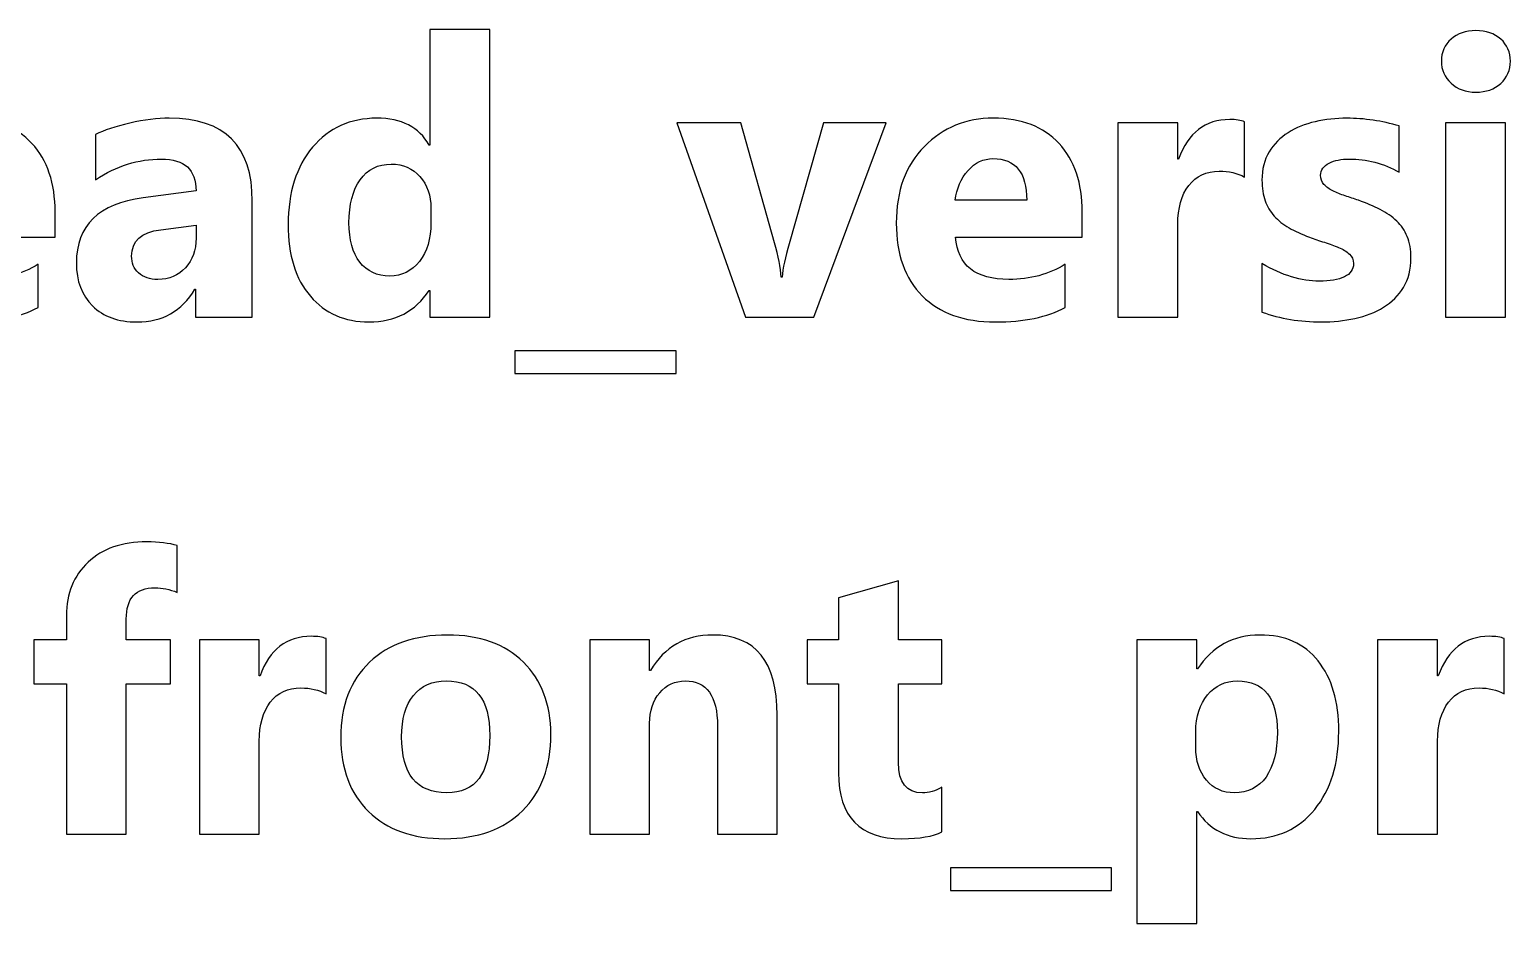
# Model space of a CAD drawing. Header units: centimetres. Extents: x -8 to 8, y -13.2 to 13.9.
# Drawn here: x 0.783 to 4.012, y 9.656 to 11.603 of the extents above; entities that cross this region are included whole.
import ezdxf

# ---------------------------------------------------------------- set-up
doc = ezdxf.new("R2010")
doc.units = ezdxf.units.CM
doc.header["$MEASUREMENT"] = 0
doc.layers.add('Layer 1', color=7, linetype='Continuous')

msp = doc.modelspace()

# ---------------------------------------------------------------- linework, layer by layer
at = {"layer": 'Layer 1'}
for points, knots in [([(1.78628, 10.97678), (1.78628, 10.97678), (1.65561, 10.97678), (1.65561, 10.97678), (1.65561, 10.97678), (1.65561, 10.97678), (1.65561, 11.03506), (1.65561, 11.03506), (1.65561, 11.03506), (1.65561, 11.03506), (1.65405, 11.03506), (1.65405, 11.03506), (1.65405, 11.03506), (1.62428, 10.98934), (1.58054, 10.96648), (1.52296, 10.96648), (1.52296, 10.96648), (1.47005, 10.96648), (1.42743, 10.98511), (1.39526, 11.0225), (1.39526, 11.0225), (1.36294, 11.05975), (1.34685, 11.11196), (1.34685, 11.17899), (1.34685, 11.17899), (1.34685, 11.24898), (1.36463, 11.30501), (1.40019, 11.3472), (1.40019, 11.3472), (1.43575, 11.38939), (1.48232, 11.41042), (1.5399, 11.41042), (1.5399, 11.41042), (1.59451, 11.41042), (1.63246, 11.39094), (1.65405, 11.35171), (1.65405, 11.35171), (1.65405, 11.35171), (1.65561, 11.35171), (1.65561, 11.35171), (1.65561, 11.35171), (1.65561, 11.35171), (1.65561, 11.60346), (1.65561, 11.60346), (1.65561, 11.60346), (1.65561, 11.60346), (1.78628, 11.60346), (1.78628, 11.60346), (1.78628, 11.60346), (1.78628, 11.60346), (1.78628, 10.97678), (1.78628, 10.97678)], [0, 0, 0, 0, 0.0714286, 0.0714286, 0.0714286, 0.0714286, 0.1428571, 0.1428571, 0.1428571, 0.1428571, 0.2142857, 0.2142857, 0.2142857, 0.2142857, 0.2857143, 0.2857143, 0.2857143, 0.2857143, 0.3571429, 0.3571429, 0.3571429, 0.3571429, 0.4285714, 0.4285714, 0.4285714, 0.4285714, 0.5, 0.5, 0.5, 0.5, 0.5714286, 0.5714286, 0.5714286, 0.5714286, 0.6428571, 0.6428571, 0.6428571, 0.6428571, 0.7142857, 0.7142857, 0.7142857, 0.7142857, 0.7857143, 0.7857143, 0.7857143, 0.7857143, 0.8571429, 0.8571429, 0.8571429, 0.8571429, 1, 1, 1, 1]), ([(3.93681, 11.46714), (3.9148, 11.46714), (3.89674, 11.47363), (3.88277, 11.48676), (3.88277, 11.48676), (3.86866, 11.49988), (3.8616, 11.51583), (3.8616, 11.53488), (3.8616, 11.53488), (3.8616, 11.55449), (3.86866, 11.57044), (3.88277, 11.58285), (3.88277, 11.58285), (3.89674, 11.59527), (3.9148, 11.60148), (3.93681, 11.60148), (3.93681, 11.60148), (3.95925, 11.60148), (3.97731, 11.59527), (3.99128, 11.58285), (3.99128, 11.58285), (4.00511, 11.57044), (4.01217, 11.55449), (4.01217, 11.53488), (4.01217, 11.53488), (4.01217, 11.51512), (4.00511, 11.49875), (3.99128, 11.48605), (3.99128, 11.48605), (3.97731, 11.47349), (3.95925, 11.46714), (3.93681, 11.46714)], [0, 0, 0, 0, 0.1111111, 0.1111111, 0.1111111, 0.1111111, 0.2222222, 0.2222222, 0.2222222, 0.2222222, 0.3333333, 0.3333333, 0.3333333, 0.3333333, 0.4444444, 0.4444444, 0.4444444, 0.4444444, 0.5555556, 0.5555556, 0.5555556, 0.5555556, 0.6666667, 0.6666667, 0.6666667, 0.6666667, 0.7777778, 0.7777778, 0.7777778, 0.7777778, 1, 1, 1, 1]), ([(0.83871, 11.15119), (0.83871, 11.15119), (0.56255, 11.15119), (0.56255, 11.15119), (0.56255, 11.15119), (0.56693, 11.08981), (0.60573, 11.05905), (0.67869, 11.05905), (0.67869, 11.05905), (0.72526, 11.05905), (0.76618, 11.07005), (0.80146, 11.09207), (0.80146, 11.09207), (0.80146, 11.09207), (0.80146, 10.99781), (0.80146, 10.99781), (0.80146, 10.99781), (0.76237, 10.97692), (0.71157, 10.96648), (0.64891, 10.96648), (0.64891, 10.96648), (0.58062, 10.96648), (0.52756, 10.98539), (0.48974, 11.02335), (0.48974, 11.02335), (0.45206, 11.06116), (0.43315, 11.11408), (0.43315, 11.18182), (0.43315, 11.18182), (0.43315, 11.25209), (0.45347, 11.30783), (0.4944, 11.34889), (0.4944, 11.34889), (0.53518, 11.38995), (0.58527, 11.41042), (0.64482, 11.41042), (0.64482, 11.41042), (0.70649, 11.41042), (0.75432, 11.39207), (0.78805, 11.35552), (0.78805, 11.35552), (0.82178, 11.31883), (0.83871, 11.26902), (0.83871, 11.20623), (0.83871, 11.20623), (0.83871, 11.20623), (0.83871, 11.15119), (0.83871, 11.15119)], [0, 0, 0, 0, 0.0769231, 0.0769231, 0.0769231, 0.0769231, 0.1538462, 0.1538462, 0.1538462, 0.1538462, 0.2307692, 0.2307692, 0.2307692, 0.2307692, 0.3076923, 0.3076923, 0.3076923, 0.3076923, 0.3846154, 0.3846154, 0.3846154, 0.3846154, 0.4615385, 0.4615385, 0.4615385, 0.4615385, 0.5384615, 0.5384615, 0.5384615, 0.5384615, 0.6153846, 0.6153846, 0.6153846, 0.6153846, 0.6923077, 0.6923077, 0.6923077, 0.6923077, 0.7692308, 0.7692308, 0.7692308, 0.7692308, 0.8461538, 0.8461538, 0.8461538, 0.8461538, 1, 1, 1, 1]), ([(1.26868, 10.97678), (1.26868, 10.97678), (1.14506, 10.97678), (1.14506, 10.97678), (1.14506, 10.97678), (1.14506, 10.97678), (1.14506, 11.0376), (1.14506, 11.0376), (1.14506, 11.0376), (1.14506, 11.0376), (1.14337, 11.0376), (1.14337, 11.0376), (1.14337, 11.0376), (1.11501, 10.99019), (1.07296, 10.96648), (1.01722, 10.96648), (1.01722, 10.96648), (0.97615, 10.96648), (0.94384, 10.97805), (0.92027, 11.00133), (0.92027, 11.00133), (0.89671, 11.02462), (0.885, 11.0558), (0.885, 11.09461), (0.885, 11.09461), (0.885, 11.17674), (0.93368, 11.22415), (1.03091, 11.23685), (1.03091, 11.23685), (1.03091, 11.23685), (1.14591, 11.25209), (1.14591, 11.25209), (1.14591, 11.25209), (1.14591, 11.29837), (1.12079, 11.32152), (1.07056, 11.32152), (1.07056, 11.32152), (1.02018, 11.32152), (0.9722, 11.30656), (0.92676, 11.2765), (0.92676, 11.2765), (0.92676, 11.2765), (0.92676, 11.37486), (0.92676, 11.37486), (0.92676, 11.37486), (0.94497, 11.38431), (0.9698, 11.39249), (1.00141, 11.39969), (1.00141, 11.39969), (1.03288, 11.40689), (1.06167, 11.41042), (1.08763, 11.41042), (1.08763, 11.41042), (1.20828, 11.41042), (1.26868, 11.35016), (1.26868, 11.22979), (1.26868, 11.22979), (1.26868, 11.22979), (1.26868, 10.97678), (1.26868, 10.97678)], [0, 0, 0, 0, 0.0625, 0.0625, 0.0625, 0.0625, 0.125, 0.125, 0.125, 0.125, 0.1875, 0.1875, 0.1875, 0.1875, 0.25, 0.25, 0.25, 0.25, 0.3125, 0.3125, 0.3125, 0.3125, 0.375, 0.375, 0.375, 0.375, 0.4375, 0.4375, 0.4375, 0.4375, 0.5, 0.5, 0.5, 0.5, 0.5625, 0.5625, 0.5625, 0.5625, 0.625, 0.625, 0.625, 0.625, 0.6875, 0.6875, 0.6875, 0.6875, 0.75, 0.75, 0.75, 0.75, 0.8125, 0.8125, 0.8125, 0.8125, 0.875, 0.875, 0.875, 0.875, 1, 1, 1, 1]), ([(2.65073, 11.40012), (2.65073, 11.40012), (2.49325, 10.97678), (2.49325, 10.97678), (2.49325, 10.97678), (2.49325, 10.97678), (2.34438, 10.97678), (2.34438, 10.97678), (2.34438, 10.97678), (2.34438, 10.97678), (2.19437, 11.40012), (2.19437, 11.40012), (2.19437, 11.40012), (2.19437, 11.40012), (2.33407, 11.40012), (2.33407, 11.40012), (2.33407, 11.40012), (2.33407, 11.40012), (2.40759, 11.1392), (2.40759, 11.1392), (2.40759, 11.1392), (2.41592, 11.10971), (2.42072, 11.08473), (2.42213, 11.06399), (2.42213, 11.06399), (2.42213, 11.06399), (2.42382, 11.06399), (2.42382, 11.06399), (2.42382, 11.06399), (2.42566, 11.0836), (2.43088, 11.10787), (2.43906, 11.1368), (2.43906, 11.1368), (2.43906, 11.1368), (2.51427, 11.40012), (2.51427, 11.40012), (2.51427, 11.40012), (2.51427, 11.40012), (2.65073, 11.40012), (2.65073, 11.40012)], [0, 0, 0, 0, 0.0909091, 0.0909091, 0.0909091, 0.0909091, 0.1818182, 0.1818182, 0.1818182, 0.1818182, 0.2727273, 0.2727273, 0.2727273, 0.2727273, 0.3636364, 0.3636364, 0.3636364, 0.3636364, 0.4545455, 0.4545455, 0.4545455, 0.4545455, 0.5454545, 0.5454545, 0.5454545, 0.5454545, 0.6363636, 0.6363636, 0.6363636, 0.6363636, 0.7272727, 0.7272727, 0.7272727, 0.7272727, 0.8181818, 0.8181818, 0.8181818, 0.8181818, 1, 1, 1, 1]), ([(3.07858, 11.15119), (3.07858, 11.15119), (2.80242, 11.15119), (2.80242, 11.15119), (2.80242, 11.15119), (2.8068, 11.08981), (2.8456, 11.05905), (2.91856, 11.05905), (2.91856, 11.05905), (2.96513, 11.05905), (3.00605, 11.07005), (3.04133, 11.09207), (3.04133, 11.09207), (3.04133, 11.09207), (3.04133, 10.99781), (3.04133, 10.99781), (3.04133, 10.99781), (3.00224, 10.97692), (2.95144, 10.96648), (2.88878, 10.96648), (2.88878, 10.96648), (2.82049, 10.96648), (2.76743, 10.98539), (2.72961, 11.02335), (2.72961, 11.02335), (2.69193, 11.06116), (2.67302, 11.11408), (2.67302, 11.18182), (2.67302, 11.18182), (2.67302, 11.25209), (2.69334, 11.30783), (2.73427, 11.34889), (2.73427, 11.34889), (2.77505, 11.38995), (2.82514, 11.41042), (2.88469, 11.41042), (2.88469, 11.41042), (2.94636, 11.41042), (2.99419, 11.39207), (3.02792, 11.35552), (3.02792, 11.35552), (3.06165, 11.31883), (3.07858, 11.26902), (3.07858, 11.20623), (3.07858, 11.20623), (3.07858, 11.20623), (3.07858, 11.15119), (3.07858, 11.15119)], [0, 0, 0, 0, 0.0769231, 0.0769231, 0.0769231, 0.0769231, 0.1538462, 0.1538462, 0.1538462, 0.1538462, 0.2307692, 0.2307692, 0.2307692, 0.2307692, 0.3076923, 0.3076923, 0.3076923, 0.3076923, 0.3846154, 0.3846154, 0.3846154, 0.3846154, 0.4615385, 0.4615385, 0.4615385, 0.4615385, 0.5384615, 0.5384615, 0.5384615, 0.5384615, 0.6153846, 0.6153846, 0.6153846, 0.6153846, 0.6923077, 0.6923077, 0.6923077, 0.6923077, 0.7692308, 0.7692308, 0.7692308, 0.7692308, 0.8461538, 0.8461538, 0.8461538, 0.8461538, 1, 1, 1, 1]), ([(3.43249, 11.28229), (3.41668, 11.29089), (3.39834, 11.29513), (3.37746, 11.29513), (3.37746, 11.29513), (3.34909, 11.29513), (3.32694, 11.28469), (3.31085, 11.26394), (3.31085, 11.26394), (3.29491, 11.24306), (3.28686, 11.21484), (3.28686, 11.17899), (3.28686, 11.17899), (3.28686, 11.17899), (3.28686, 10.97678), (3.28686, 10.97678), (3.28686, 10.97678), (3.28686, 10.97678), (3.15633, 10.97678), (3.15633, 10.97678), (3.15633, 10.97678), (3.15633, 10.97678), (3.15633, 11.40012), (3.15633, 11.40012), (3.15633, 11.40012), (3.15633, 11.40012), (3.28686, 11.40012), (3.28686, 11.40012), (3.28686, 11.40012), (3.28686, 11.40012), (3.28686, 11.32152), (3.28686, 11.32152), (3.28686, 11.32152), (3.28686, 11.32152), (3.28856, 11.32152), (3.28856, 11.32152), (3.28856, 11.32152), (3.3093, 11.37895), (3.34641, 11.40759), (3.40017, 11.40759), (3.40017, 11.40759), (3.414, 11.40759), (3.42473, 11.4059), (3.43249, 11.40266), (3.43249, 11.40266), (3.43249, 11.40266), (3.43249, 11.28229), (3.43249, 11.28229)], [0, 0, 0, 0, 0.0769231, 0.0769231, 0.0769231, 0.0769231, 0.1538462, 0.1538462, 0.1538462, 0.1538462, 0.2307692, 0.2307692, 0.2307692, 0.2307692, 0.3076923, 0.3076923, 0.3076923, 0.3076923, 0.3846154, 0.3846154, 0.3846154, 0.3846154, 0.4615385, 0.4615385, 0.4615385, 0.4615385, 0.5384615, 0.5384615, 0.5384615, 0.5384615, 0.6153846, 0.6153846, 0.6153846, 0.6153846, 0.6923077, 0.6923077, 0.6923077, 0.6923077, 0.7692308, 0.7692308, 0.7692308, 0.7692308, 0.8461538, 0.8461538, 0.8461538, 0.8461538, 1, 1, 1, 1]), ([(3.47044, 10.98793), (3.47044, 10.98793), (3.47044, 11.09376), (3.47044, 11.09376), (3.47044, 11.09376), (3.49203, 11.08078), (3.51348, 11.07118), (3.53479, 11.06483), (3.53479, 11.06483), (3.5561, 11.05848), (3.57628, 11.05538), (3.59533, 11.05538), (3.59533, 11.05538), (3.61847, 11.05538), (3.63682, 11.05848), (3.65008, 11.06483), (3.65008, 11.06483), (3.66349, 11.07118), (3.67012, 11.08078), (3.67012, 11.09376), (3.67012, 11.09376), (3.67012, 11.10209), (3.66715, 11.109), (3.66109, 11.1145), (3.66109, 11.1145), (3.65502, 11.12001), (3.64726, 11.12481), (3.63766, 11.1289), (3.63766, 11.1289), (3.62821, 11.13299), (3.61777, 11.1368), (3.60648, 11.14005), (3.60648, 11.14005), (3.59519, 11.14343), (3.58432, 11.1471), (3.57388, 11.15119), (3.57388, 11.15119), (3.55709, 11.15754), (3.54227, 11.16446), (3.52943, 11.17166), (3.52943, 11.17166), (3.51659, 11.17899), (3.50586, 11.18746), (3.49711, 11.1972), (3.49711, 11.1972), (3.48851, 11.20679), (3.48187, 11.21794), (3.47736, 11.23064), (3.47736, 11.23064), (3.47284, 11.24334), (3.47044, 11.2583), (3.47044, 11.27565), (3.47044, 11.27565), (3.47044, 11.29936), (3.47567, 11.31982), (3.48597, 11.3369), (3.48597, 11.3369), (3.49627, 11.35397), (3.5101, 11.36794), (3.52731, 11.37881), (3.52731, 11.37881), (3.54453, 11.38967), (3.56428, 11.39772), (3.58644, 11.4028), (3.58644, 11.4028), (3.60859, 11.40788), (3.63174, 11.41042), (3.65572, 11.41042), (3.65572, 11.41042), (3.67449, 11.41042), (3.6934, 11.40901), (3.71273, 11.40604), (3.71273, 11.40604), (3.73207, 11.40322), (3.75112, 11.39899), (3.76988, 11.39348), (3.76988, 11.39348), (3.76988, 11.39348), (3.76988, 11.29259), (3.76988, 11.29259), (3.76988, 11.29259), (3.75323, 11.30232), (3.73559, 11.30952), (3.71668, 11.31432), (3.71668, 11.31432), (3.69778, 11.31912), (3.67929, 11.32152), (3.66109, 11.32152), (3.66109, 11.32152), (3.65248, 11.32152), (3.64444, 11.32081), (3.63696, 11.31926), (3.63696, 11.31926), (3.62934, 11.31785), (3.62256, 11.31559), (3.61678, 11.31263), (3.61678, 11.31263), (3.61099, 11.3098), (3.60648, 11.30613), (3.60323, 11.30148), (3.60323, 11.30148), (3.59984, 11.29696), (3.59829, 11.29174), (3.59829, 11.28596), (3.59829, 11.28596), (3.59829, 11.27834), (3.60069, 11.2717), (3.60563, 11.2662), (3.60563, 11.2662), (3.61071, 11.2607), (3.61706, 11.2559), (3.6251, 11.25195), (3.6251, 11.25195), (3.63315, 11.24786), (3.64204, 11.24433), (3.65177, 11.24122), (3.65177, 11.24122), (3.66151, 11.23798), (3.67125, 11.23473), (3.68098, 11.23149), (3.68098, 11.23149), (3.69834, 11.22542), (3.714, 11.21879), (3.72811, 11.21159), (3.72811, 11.21159), (3.74208, 11.20439), (3.75422, 11.19607), (3.76424, 11.18633), (3.76424, 11.18633), (3.77426, 11.17674), (3.78202, 11.16545), (3.78738, 11.15246), (3.78738, 11.15246), (3.79274, 11.13948), (3.79542, 11.1241), (3.79542, 11.10618), (3.79542, 11.10618), (3.79542, 11.08106), (3.79006, 11.05961), (3.77906, 11.04183), (3.77906, 11.04183), (3.76819, 11.02405), (3.7538, 11.00966), (3.73573, 10.99851), (3.73573, 10.99851), (3.71767, 10.98736), (3.69679, 10.97918), (3.67322, 10.9741), (3.67322, 10.9741), (3.64966, 10.96902), (3.62524, 10.96648), (3.59984, 10.96648), (3.59984, 10.96648), (3.55328, 10.96648), (3.51024, 10.97368), (3.47044, 10.98793)], [0, 0, 0, 0, 0.025, 0.025, 0.025, 0.025, 0.05, 0.05, 0.05, 0.05, 0.075, 0.075, 0.075, 0.075, 0.1, 0.1, 0.1, 0.1, 0.125, 0.125, 0.125, 0.125, 0.15, 0.15, 0.15, 0.15, 0.175, 0.175, 0.175, 0.175, 0.2, 0.2, 0.2, 0.2, 0.225, 0.225, 0.225, 0.225, 0.25, 0.25, 0.25, 0.25, 0.275, 0.275, 0.275, 0.275, 0.3, 0.3, 0.3, 0.3, 0.325, 0.325, 0.325, 0.325, 0.35, 0.35, 0.35, 0.35, 0.375, 0.375, 0.375, 0.375, 0.4, 0.4, 0.4, 0.4, 0.425, 0.425, 0.425, 0.425, 0.45, 0.45, 0.45, 0.45, 0.475, 0.475, 0.475, 0.475, 0.5, 0.5, 0.5, 0.5, 0.525, 0.525, 0.525, 0.525, 0.55, 0.55, 0.55, 0.55, 0.575, 0.575, 0.575, 0.575, 0.6, 0.6, 0.6, 0.6, 0.625, 0.625, 0.625, 0.625, 0.65, 0.65, 0.65, 0.65, 0.675, 0.675, 0.675, 0.675, 0.7, 0.7, 0.7, 0.7, 0.725, 0.725, 0.725, 0.725, 0.75, 0.75, 0.75, 0.75, 0.775, 0.775, 0.775, 0.775, 0.8, 0.8, 0.8, 0.8, 0.825, 0.825, 0.825, 0.825, 0.85, 0.85, 0.85, 0.85, 0.875, 0.875, 0.875, 0.875, 0.9, 0.9, 0.9, 0.9, 0.925, 0.925, 0.925, 0.925, 0.95, 0.95, 0.95, 0.95, 1, 1, 1, 1]), ([(4.0013, 10.97678), (4.0013, 10.97678), (3.87077, 10.97678), (3.87077, 10.97678), (3.87077, 10.97678), (3.87077, 10.97678), (3.87077, 11.40012), (3.87077, 11.40012), (3.87077, 11.40012), (3.87077, 11.40012), (4.0013, 11.40012), (4.0013, 11.40012), (4.0013, 11.40012), (4.0013, 11.40012), (4.0013, 10.97678), (4.0013, 10.97678)], [0, 0, 0, 0, 0.2, 0.2, 0.2, 0.2, 0.4, 0.4, 0.4, 0.4, 0.6, 0.6, 0.6, 0.6, 1, 1, 1, 1]), ([(1.65815, 11.18266), (1.65815, 11.18266), (1.65815, 11.21455), (1.65815, 11.21455), (1.65815, 11.21455), (1.65815, 11.24207), (1.6501, 11.26493), (1.63416, 11.28313), (1.63416, 11.28313), (1.61821, 11.30134), (1.59733, 11.31037), (1.57179, 11.31037), (1.57179, 11.31037), (1.54286, 11.31037), (1.52014, 11.29908), (1.50391, 11.27636), (1.50391, 11.27636), (1.48768, 11.2535), (1.4795, 11.22231), (1.4795, 11.18266), (1.4795, 11.18266), (1.4795, 11.14541), (1.4874, 11.11676), (1.50307, 11.09672), (1.50307, 11.09672), (1.51887, 11.07655), (1.5406, 11.06653), (1.5684, 11.06653), (1.5684, 11.06653), (1.59493, 11.06653), (1.61652, 11.07711), (1.63317, 11.09828), (1.63317, 11.09828), (1.64982, 11.11959), (1.65815, 11.14767), (1.65815, 11.18266)], [0, 0, 0, 0, 0.1, 0.1, 0.1, 0.1, 0.2, 0.2, 0.2, 0.2, 0.3, 0.3, 0.3, 0.3, 0.4, 0.4, 0.4, 0.4, 0.5, 0.5, 0.5, 0.5, 0.6, 0.6, 0.6, 0.6, 0.7, 0.7, 0.7, 0.7, 0.8, 0.8, 0.8, 0.8, 1, 1, 1, 1]), ([(2.95751, 11.23149), (2.95751, 11.29202), (2.93295, 11.32236), (2.88385, 11.32236), (2.88385, 11.32236), (2.86296, 11.32236), (2.84476, 11.31375), (2.82952, 11.2964), (2.82952, 11.2964), (2.81414, 11.27904), (2.80496, 11.25731), (2.80158, 11.23149), (2.80158, 11.23149), (2.80158, 11.23149), (2.95751, 11.23149), (2.95751, 11.23149)], [0, 0, 0, 0, 0.2, 0.2, 0.2, 0.2, 0.4, 0.4, 0.4, 0.4, 0.6, 0.6, 0.6, 0.6, 1, 1, 1, 1]), ([(1.14591, 11.1488), (1.14591, 11.1488), (1.14591, 11.1773), (1.14591, 11.1773), (1.14591, 11.1773), (1.14591, 11.1773), (1.06901, 11.16742), (1.06901, 11.16742), (1.06901, 11.16742), (1.02653, 11.16192), (1.00536, 11.14273), (1.00536, 11.10985), (1.00536, 11.10985), (1.00536, 11.09503), (1.01044, 11.08275), (1.02075, 11.0733), (1.02075, 11.0733), (1.03119, 11.06385), (1.04516, 11.05905), (1.0628, 11.05905), (1.0628, 11.05905), (1.08735, 11.05905), (1.10725, 11.06751), (1.12277, 11.08445), (1.12277, 11.08445), (1.13815, 11.10138), (1.14591, 11.12283), (1.14591, 11.1488)], [0, 0, 0, 0, 0.125, 0.125, 0.125, 0.125, 0.25, 0.25, 0.25, 0.25, 0.375, 0.375, 0.375, 0.375, 0.5, 0.5, 0.5, 0.5, 0.625, 0.625, 0.625, 0.625, 0.75, 0.75, 0.75, 0.75, 1, 1, 1, 1]), ([(2.19268, 10.85401), (2.19268, 10.85401), (1.84131, 10.85401), (1.84131, 10.85401), (1.84131, 10.85401), (1.84131, 10.85401), (1.84131, 10.90326), (1.84131, 10.90326), (1.84131, 10.90326), (1.84131, 10.90326), (2.19268, 10.90326), (2.19268, 10.90326), (2.19268, 10.90326), (2.19268, 10.90326), (2.19268, 10.85401), (2.19268, 10.85401)], [0, 0, 0, 0, 0.2, 0.2, 0.2, 0.2, 0.4, 0.4, 0.4, 0.4, 0.6, 0.6, 0.6, 0.6, 1, 1, 1, 1]), ([(1.10491, 10.3772), (1.08812, 10.38383), (1.07189, 10.38722), (1.05651, 10.38722), (1.05651, 10.38722), (1.0146, 10.38722), (0.99371, 10.3645), (0.99371, 10.31892), (0.99371, 10.31892), (0.99371, 10.31892), (0.99371, 10.27391), (0.99371, 10.27391), (0.99371, 10.27391), (0.99371, 10.27391), (1.09037, 10.27391), (1.09037, 10.27391), (1.09037, 10.27391), (1.09037, 10.27391), (1.09037, 10.17753), (1.09037, 10.17753), (1.09037, 10.17753), (1.09037, 10.17753), (0.99371, 10.17753), (0.99371, 10.17753), (0.99371, 10.17753), (0.99371, 10.17753), (0.99371, 9.85057), (0.99371, 9.85057), (0.99371, 9.85057), (0.99371, 9.85057), (0.86347, 9.85057), (0.86347, 9.85057), (0.86347, 9.85057), (0.86347, 9.85057), (0.86347, 10.17753), (0.86347, 10.17753), (0.86347, 10.17753), (0.86347, 10.17753), (0.79235, 10.17753), (0.79235, 10.17753), (0.79235, 10.17753), (0.79235, 10.17753), (0.79235, 10.27391), (0.79235, 10.27391), (0.79235, 10.27391), (0.79235, 10.27391), (0.86347, 10.27391), (0.86347, 10.27391), (0.86347, 10.27391), (0.86347, 10.27391), (0.86347, 10.3264), (0.86347, 10.3264), (0.86347, 10.3264), (0.86347, 10.37466), (0.87913, 10.41346), (0.9106, 10.44296), (0.9106, 10.44296), (0.94193, 10.47245), (0.98468, 10.48727), (1.03873, 10.48727), (1.03873, 10.48727), (1.06512, 10.48727), (1.08727, 10.48444), (1.10491, 10.47894), (1.10491, 10.47894), (1.10491, 10.47894), (1.10491, 10.3772), (1.10491, 10.3772)], [0, 0, 0, 0, 0.0555556, 0.0555556, 0.0555556, 0.0555556, 0.1111111, 0.1111111, 0.1111111, 0.1111111, 0.1666667, 0.1666667, 0.1666667, 0.1666667, 0.2222222, 0.2222222, 0.2222222, 0.2222222, 0.2777778, 0.2777778, 0.2777778, 0.2777778, 0.3333333, 0.3333333, 0.3333333, 0.3333333, 0.3888889, 0.3888889, 0.3888889, 0.3888889, 0.4444444, 0.4444444, 0.4444444, 0.4444444, 0.5, 0.5, 0.5, 0.5, 0.5555556, 0.5555556, 0.5555556, 0.5555556, 0.6111111, 0.6111111, 0.6111111, 0.6111111, 0.6666667, 0.6666667, 0.6666667, 0.6666667, 0.7222222, 0.7222222, 0.7222222, 0.7222222, 0.7777778, 0.7777778, 0.7777778, 0.7777778, 0.8333333, 0.8333333, 0.8333333, 0.8333333, 0.8888889, 0.8888889, 0.8888889, 0.8888889, 1, 1, 1, 1]), ([(2.77258, 9.85551), (2.75325, 9.84535), (2.72418, 9.84027), (2.68537, 9.84027), (2.68537, 9.84027), (2.59337, 9.84027), (2.54722, 9.88811), (2.54722, 9.98364), (2.54722, 9.98364), (2.54722, 9.98364), (2.54722, 10.17753), (2.54722, 10.17753), (2.54722, 10.17753), (2.54722, 10.17753), (2.47864, 10.17753), (2.47864, 10.17753), (2.47864, 10.17753), (2.47864, 10.17753), (2.47864, 10.27391), (2.47864, 10.27391), (2.47864, 10.27391), (2.47864, 10.27391), (2.54722, 10.27391), (2.54722, 10.27391), (2.54722, 10.27391), (2.54722, 10.27391), (2.54722, 10.3652), (2.54722, 10.3652), (2.54722, 10.3652), (2.54722, 10.3652), (2.67747, 10.40246), (2.67747, 10.40246), (2.67747, 10.40246), (2.67747, 10.40246), (2.67747, 10.27391), (2.67747, 10.27391), (2.67747, 10.27391), (2.67747, 10.27391), (2.77258, 10.27391), (2.77258, 10.27391), (2.77258, 10.27391), (2.77258, 10.27391), (2.77258, 10.17753), (2.77258, 10.17753), (2.77258, 10.17753), (2.77258, 10.17753), (2.67747, 10.17753), (2.67747, 10.17753), (2.67747, 10.17753), (2.67747, 10.17753), (2.67747, 10.00636), (2.67747, 10.00636), (2.67747, 10.00636), (2.67747, 9.96233), (2.69497, 9.94032), (2.72996, 9.94032), (2.72996, 9.94032), (2.74379, 9.94032), (2.75804, 9.94427), (2.77258, 9.95231), (2.77258, 9.95231), (2.77258, 9.95231), (2.77258, 9.85551), (2.77258, 9.85551)], [0, 0, 0, 0, 0.0588235, 0.0588235, 0.0588235, 0.0588235, 0.1176471, 0.1176471, 0.1176471, 0.1176471, 0.1764706, 0.1764706, 0.1764706, 0.1764706, 0.2352941, 0.2352941, 0.2352941, 0.2352941, 0.2941176, 0.2941176, 0.2941176, 0.2941176, 0.3529412, 0.3529412, 0.3529412, 0.3529412, 0.4117647, 0.4117647, 0.4117647, 0.4117647, 0.4705882, 0.4705882, 0.4705882, 0.4705882, 0.5294118, 0.5294118, 0.5294118, 0.5294118, 0.5882353, 0.5882353, 0.5882353, 0.5882353, 0.6470588, 0.6470588, 0.6470588, 0.6470588, 0.7058824, 0.7058824, 0.7058824, 0.7058824, 0.7647059, 0.7647059, 0.7647059, 0.7647059, 0.8235294, 0.8235294, 0.8235294, 0.8235294, 0.8823529, 0.8823529, 0.8823529, 0.8823529, 1, 1, 1, 1]), ([(1.42947, 10.15608), (1.41366, 10.16468), (1.39532, 10.16892), (1.37444, 10.16892), (1.37444, 10.16892), (1.34607, 10.16892), (1.32392, 10.15848), (1.30783, 10.13773), (1.30783, 10.13773), (1.29189, 10.11685), (1.28384, 10.08863), (1.28384, 10.05278), (1.28384, 10.05278), (1.28384, 10.05278), (1.28384, 9.85057), (1.28384, 9.85057), (1.28384, 9.85057), (1.28384, 9.85057), (1.15331, 9.85057), (1.15331, 9.85057), (1.15331, 9.85057), (1.15331, 9.85057), (1.15331, 10.27391), (1.15331, 10.27391), (1.15331, 10.27391), (1.15331, 10.27391), (1.28384, 10.27391), (1.28384, 10.27391), (1.28384, 10.27391), (1.28384, 10.27391), (1.28384, 10.19531), (1.28384, 10.19531), (1.28384, 10.19531), (1.28384, 10.19531), (1.28554, 10.19531), (1.28554, 10.19531), (1.28554, 10.19531), (1.30628, 10.25274), (1.34339, 10.28138), (1.39715, 10.28138), (1.39715, 10.28138), (1.41098, 10.28138), (1.42171, 10.27969), (1.42947, 10.27645), (1.42947, 10.27645), (1.42947, 10.27645), (1.42947, 10.15608), (1.42947, 10.15608)], [0, 0, 0, 0, 0.0769231, 0.0769231, 0.0769231, 0.0769231, 0.1538462, 0.1538462, 0.1538462, 0.1538462, 0.2307692, 0.2307692, 0.2307692, 0.2307692, 0.3076923, 0.3076923, 0.3076923, 0.3076923, 0.3846154, 0.3846154, 0.3846154, 0.3846154, 0.4615385, 0.4615385, 0.4615385, 0.4615385, 0.5384615, 0.5384615, 0.5384615, 0.5384615, 0.6153846, 0.6153846, 0.6153846, 0.6153846, 0.6923077, 0.6923077, 0.6923077, 0.6923077, 0.7692308, 0.7692308, 0.7692308, 0.7692308, 0.8461538, 0.8461538, 0.8461538, 0.8461538, 1, 1, 1, 1]), ([(1.68855, 9.84027), (1.618, 9.84027), (1.56254, 9.86002), (1.52218, 9.89954), (1.52218, 9.89954), (1.48182, 9.93905), (1.46164, 9.99281), (1.46164, 10.06054), (1.46164, 10.06054), (1.46164, 10.13054), (1.48253, 10.18543), (1.52444, 10.22494), (1.52444, 10.22494), (1.56635, 10.26445), (1.62308, 10.28421), (1.69434, 10.28421), (1.69434, 10.28421), (1.76461, 10.28421), (1.81979, 10.26445), (1.85972, 10.22494), (1.85972, 10.22494), (1.89966, 10.18543), (1.91969, 10.13308), (1.91969, 10.06802), (1.91969, 10.06802), (1.91969, 9.99775), (1.89909, 9.94215), (1.85789, 9.90137), (1.85789, 9.90137), (1.81668, 9.86059), (1.76024, 9.84027), (1.68855, 9.84027)], [0, 0, 0, 0, 0.1111111, 0.1111111, 0.1111111, 0.1111111, 0.2222222, 0.2222222, 0.2222222, 0.2222222, 0.3333333, 0.3333333, 0.3333333, 0.3333333, 0.4444444, 0.4444444, 0.4444444, 0.4444444, 0.5555556, 0.5555556, 0.5555556, 0.5555556, 0.6666667, 0.6666667, 0.6666667, 0.6666667, 0.7777778, 0.7777778, 0.7777778, 0.7777778, 1, 1, 1, 1]), ([(2.4133, 9.85057), (2.4133, 9.85057), (2.28306, 9.85057), (2.28306, 9.85057), (2.28306, 9.85057), (2.28306, 9.85057), (2.28306, 10.0858), (2.28306, 10.0858), (2.28306, 10.0858), (2.28306, 10.15142), (2.25963, 10.18416), (2.21278, 10.18416), (2.21278, 10.18416), (2.19021, 10.18416), (2.17158, 10.17555), (2.15705, 10.15819), (2.15705, 10.15819), (2.14237, 10.14084), (2.13503, 10.11868), (2.13503, 10.09201), (2.13503, 10.09201), (2.13503, 10.09201), (2.13503, 9.85057), (2.13503, 9.85057), (2.13503, 9.85057), (2.13503, 9.85057), (2.0045, 9.85057), (2.0045, 9.85057), (2.0045, 9.85057), (2.0045, 9.85057), (2.0045, 10.27391), (2.0045, 10.27391), (2.0045, 10.27391), (2.0045, 10.27391), (2.13503, 10.27391), (2.13503, 10.27391), (2.13503, 10.27391), (2.13503, 10.27391), (2.13503, 10.20688), (2.13503, 10.20688), (2.13503, 10.20688), (2.13503, 10.20688), (2.13673, 10.20688), (2.13673, 10.20688), (2.13673, 10.20688), (2.16791, 10.25852), (2.21321, 10.28421), (2.27276, 10.28421), (2.27276, 10.28421), (2.36645, 10.28421), (2.4133, 10.22607), (2.4133, 10.10979), (2.4133, 10.10979), (2.4133, 10.10979), (2.4133, 9.85057), (2.4133, 9.85057)], [0, 0, 0, 0, 0.0666667, 0.0666667, 0.0666667, 0.0666667, 0.1333333, 0.1333333, 0.1333333, 0.1333333, 0.2, 0.2, 0.2, 0.2, 0.2666667, 0.2666667, 0.2666667, 0.2666667, 0.3333333, 0.3333333, 0.3333333, 0.3333333, 0.4, 0.4, 0.4, 0.4, 0.4666667, 0.4666667, 0.4666667, 0.4666667, 0.5333333, 0.5333333, 0.5333333, 0.5333333, 0.6, 0.6, 0.6, 0.6, 0.6666667, 0.6666667, 0.6666667, 0.6666667, 0.7333333, 0.7333333, 0.7333333, 0.7333333, 0.8, 0.8, 0.8, 0.8, 0.8666667, 0.8666667, 0.8666667, 0.8666667, 1, 1, 1, 1]), ([(3.32984, 9.89982), (3.32984, 9.89982), (3.32814, 9.89982), (3.32814, 9.89982), (3.32814, 9.89982), (3.32814, 9.89982), (3.32814, 9.65584), (3.32814, 9.65584), (3.32814, 9.65584), (3.32814, 9.65584), (3.19761, 9.65584), (3.19761, 9.65584), (3.19761, 9.65584), (3.19761, 9.65584), (3.19761, 10.27391), (3.19761, 10.27391), (3.19761, 10.27391), (3.19761, 10.27391), (3.32814, 10.27391), (3.32814, 10.27391), (3.32814, 10.27391), (3.32814, 10.27391), (3.32814, 10.21026), (3.32814, 10.21026), (3.32814, 10.21026), (3.32814, 10.21026), (3.32984, 10.21026), (3.32984, 10.21026), (3.32984, 10.21026), (3.36215, 10.25951), (3.40745, 10.28421), (3.46587, 10.28421), (3.46587, 10.28421), (3.52076, 10.28421), (3.56309, 10.26544), (3.59301, 10.22776), (3.59301, 10.22776), (3.62292, 10.19023), (3.63788, 10.139), (3.63788, 10.07423), (3.63788, 10.07423), (3.63788, 10.00368), (3.62038, 9.94709), (3.58553, 9.90433), (3.58553, 9.90433), (3.55067, 9.86158), (3.50425, 9.84027), (3.44639, 9.84027), (3.44639, 9.84027), (3.39545, 9.84027), (3.35665, 9.86002), (3.32984, 9.89982)], [0, 0, 0, 0, 0.0714286, 0.0714286, 0.0714286, 0.0714286, 0.1428571, 0.1428571, 0.1428571, 0.1428571, 0.2142857, 0.2142857, 0.2142857, 0.2142857, 0.2857143, 0.2857143, 0.2857143, 0.2857143, 0.3571429, 0.3571429, 0.3571429, 0.3571429, 0.4285714, 0.4285714, 0.4285714, 0.4285714, 0.5, 0.5, 0.5, 0.5, 0.5714286, 0.5714286, 0.5714286, 0.5714286, 0.6428571, 0.6428571, 0.6428571, 0.6428571, 0.7142857, 0.7142857, 0.7142857, 0.7142857, 0.7857143, 0.7857143, 0.7857143, 0.7857143, 0.8571429, 0.8571429, 0.8571429, 0.8571429, 1, 1, 1, 1]), ([(3.99885, 10.15608), (3.98304, 10.16468), (3.9647, 10.16892), (3.94382, 10.16892), (3.94382, 10.16892), (3.91545, 10.16892), (3.8933, 10.15848), (3.87721, 10.13773), (3.87721, 10.13773), (3.86127, 10.11685), (3.85322, 10.08863), (3.85322, 10.05278), (3.85322, 10.05278), (3.85322, 10.05278), (3.85322, 9.85057), (3.85322, 9.85057), (3.85322, 9.85057), (3.85322, 9.85057), (3.72269, 9.85057), (3.72269, 9.85057), (3.72269, 9.85057), (3.72269, 9.85057), (3.72269, 10.27391), (3.72269, 10.27391), (3.72269, 10.27391), (3.72269, 10.27391), (3.85322, 10.27391), (3.85322, 10.27391), (3.85322, 10.27391), (3.85322, 10.27391), (3.85322, 10.19531), (3.85322, 10.19531), (3.85322, 10.19531), (3.85322, 10.19531), (3.85492, 10.19531), (3.85492, 10.19531), (3.85492, 10.19531), (3.87566, 10.25274), (3.91277, 10.28138), (3.96653, 10.28138), (3.96653, 10.28138), (3.98036, 10.28138), (3.99109, 10.27969), (3.99885, 10.27645), (3.99885, 10.27645), (3.99885, 10.27645), (3.99885, 10.15608), (3.99885, 10.15608)], [0, 0, 0, 0, 0.0769231, 0.0769231, 0.0769231, 0.0769231, 0.1538462, 0.1538462, 0.1538462, 0.1538462, 0.2307692, 0.2307692, 0.2307692, 0.2307692, 0.3076923, 0.3076923, 0.3076923, 0.3076923, 0.3846154, 0.3846154, 0.3846154, 0.3846154, 0.4615385, 0.4615385, 0.4615385, 0.4615385, 0.5384615, 0.5384615, 0.5384615, 0.5384615, 0.6153846, 0.6153846, 0.6153846, 0.6153846, 0.6923077, 0.6923077, 0.6923077, 0.6923077, 0.7692308, 0.7692308, 0.7692308, 0.7692308, 0.8461538, 0.8461538, 0.8461538, 0.8461538, 1, 1, 1, 1]), ([(1.69194, 10.18416), (1.66104, 10.18416), (1.63705, 10.17357), (1.61997, 10.15241), (1.61997, 10.15241), (1.6029, 10.1311), (1.59429, 10.10104), (1.59429, 10.06224), (1.59429, 10.06224), (1.59429, 9.98096), (1.62717, 9.94032), (1.69279, 9.94032), (1.69279, 9.94032), (1.7553, 9.94032), (1.78662, 9.98209), (1.78662, 10.06548), (1.78662, 10.06548), (1.78662, 10.14465), (1.75502, 10.18416), (1.69194, 10.18416)], [0, 0, 0, 0, 0.1666667, 0.1666667, 0.1666667, 0.1666667, 0.3333333, 0.3333333, 0.3333333, 0.3333333, 0.5, 0.5, 0.5, 0.5, 0.6666667, 0.6666667, 0.6666667, 0.6666667, 1, 1, 1, 1]), ([(3.32617, 10.07339), (3.32617, 10.07339), (3.32617, 10.03952), (3.32617, 10.03952), (3.32617, 10.03952), (3.32617, 10.01031), (3.33379, 9.98646), (3.34931, 9.96797), (3.34931, 9.96797), (3.36469, 9.94949), (3.38501, 9.94032), (3.41013, 9.94032), (3.41013, 9.94032), (3.43976, 9.94032), (3.4629, 9.95175), (3.47927, 9.97475), (3.47927, 9.97475), (3.49564, 9.99775), (3.50397, 10.03035), (3.50397, 10.07254), (3.50397, 10.07254), (3.50397, 10.14705), (3.47504, 10.18416), (3.41704, 10.18416), (3.41704, 10.18416), (3.39037, 10.18416), (3.3685, 10.17414), (3.35157, 10.15382), (3.35157, 10.15382), (3.33463, 10.1335), (3.32617, 10.10669), (3.32617, 10.07339)], [0, 0, 0, 0, 0.1111111, 0.1111111, 0.1111111, 0.1111111, 0.2222222, 0.2222222, 0.2222222, 0.2222222, 0.3333333, 0.3333333, 0.3333333, 0.3333333, 0.4444444, 0.4444444, 0.4444444, 0.4444444, 0.5555556, 0.5555556, 0.5555556, 0.5555556, 0.6666667, 0.6666667, 0.6666667, 0.6666667, 0.7777778, 0.7777778, 0.7777778, 0.7777778, 1, 1, 1, 1]), ([(3.14258, 9.7278), (3.14258, 9.7278), (2.79121, 9.7278), (2.79121, 9.7278), (2.79121, 9.7278), (2.79121, 9.7278), (2.79121, 9.77705), (2.79121, 9.77705), (2.79121, 9.77705), (2.79121, 9.77705), (3.14258, 9.77705), (3.14258, 9.77705), (3.14258, 9.77705), (3.14258, 9.77705), (3.14258, 9.7278), (3.14258, 9.7278)], [0, 0, 0, 0, 0.2, 0.2, 0.2, 0.2, 0.4, 0.4, 0.4, 0.4, 0.6, 0.6, 0.6, 0.6, 1, 1, 1, 1])]:
    msp.add_open_spline(points, degree=3, knots=knots, dxfattribs=at)

doc.saveas('drawing.dxf')
